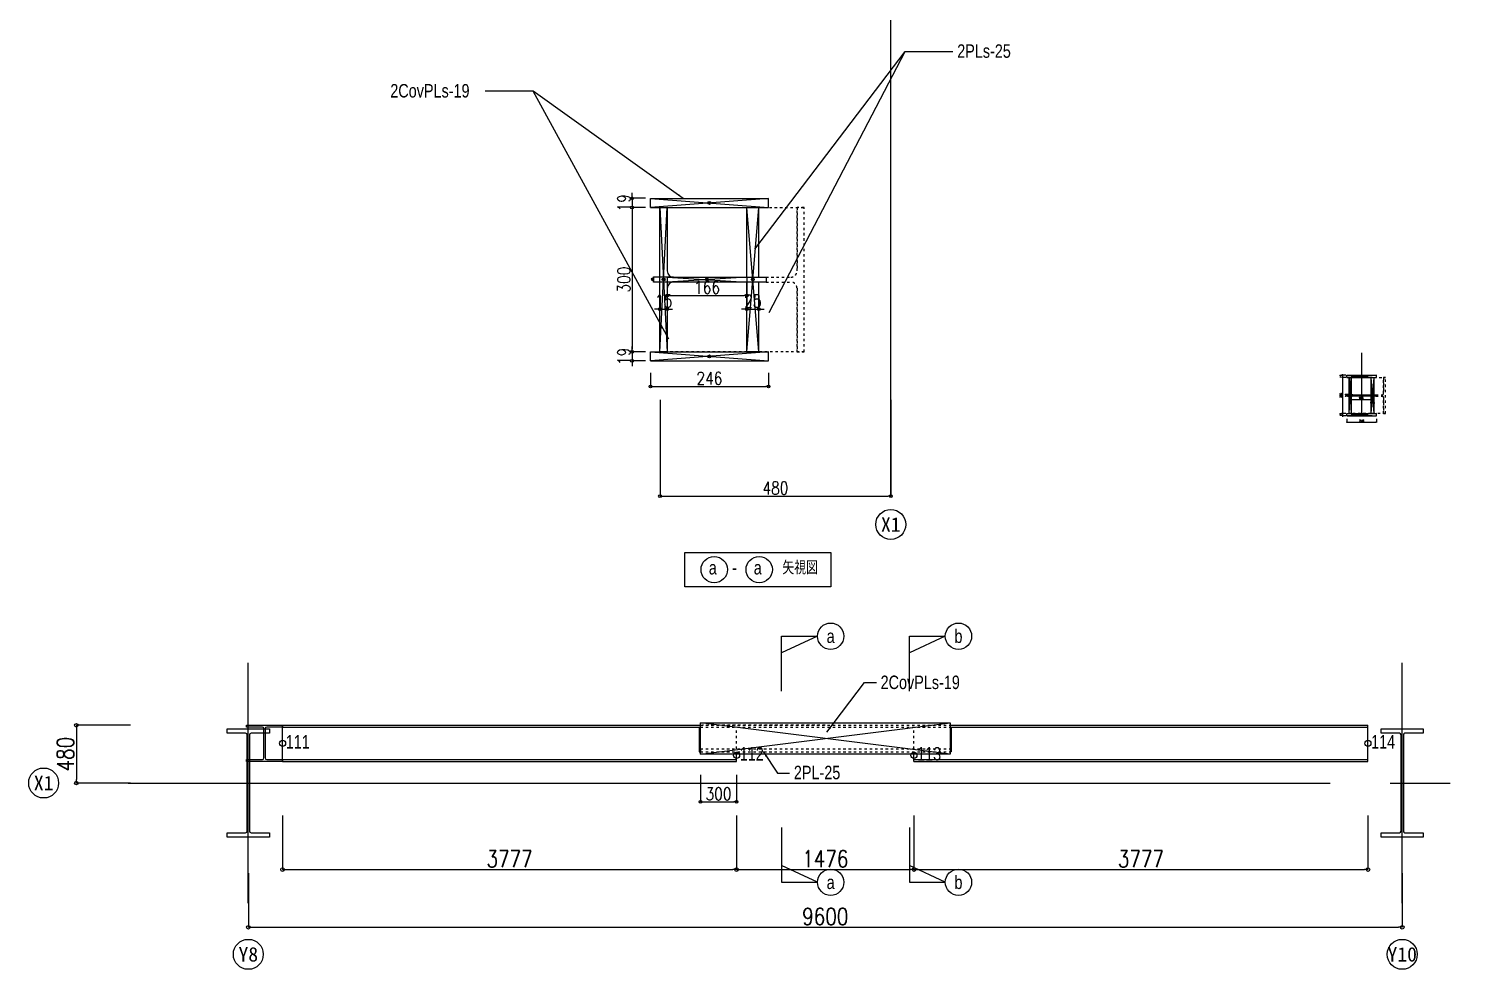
# Model space of a CAD drawing. Header units: millimetres. Extents: x -8795 to 3133, y 22665 to 35497.
# Drawn here: x -8795 to 3133, y 22665 to 30487 of the extents above; entities that cross this region are included whole.
import ezdxf
from ezdxf.enums import TextEntityAlignment as Align

# ---------------------------------------------------------------- set-up
doc = ezdxf.new("R2010")
doc.units = ezdxf.units.MM
doc.header["$LTSCALE"] = 200
doc.linetypes.add('CENTER2', pattern=[2.3, 2, -0.1, 0.1, -0.1])
doc.linetypes.add('TEN2', pattern=[0.22, 0.1, -0.12])
for name, color, linetype in [('DIM', 7, 'Continuous'), ('HASIRA2', 6, 'TEN2'), ('OOBARI', 3, 'Continuous'), ('SUNPO', 144, 'Continuous'), ('TOURI', 2, 'CENTER2'), ('記号', 7, 'Continuous')]:
    doc.layers.add(name, color=color, linetype=linetype)
doc.layers.add('SITA', color=1, linetype='Continuous', plot=False)
doc.styles.add('KANJIY', font='extslim2.shx', dxfattribs={"width": 0.8, "bigfont": 'extfont2.shx'})
doc.styles.get("Standard").update_dxf_attribs({"font": 'arial.ttf'})
doc.styles.add('YSTYLE', font='SIMPLEX', dxfattribs={"width": 0.8})
doc.styles.add('ＭＳ ゴシック', font='', dxfattribs={"bigfont": 'ＭＳ ゴシック'})
doc.styles.get('ＭＳ ゴシック').set_extended_font_data('ＭＳ ゴシック')
doc.dimstyles.get("Standard").update_dxf_attribs({"dimtxt": 0.18, "dimasz": 0.18, "dimexe": 0.18, "dimexo": 0.0625, "dimgap": 0.09, "dimtad": 0, "dimtih": 1, "dimtoh": 1, "dimdec": 4, "dimzin": 0, "dimdsep": 46, "dimtxsty": 'Standard', "dimcen": 0.09, "dimadec": 0, "dimazin": 0, "dimtfac": 1, "dimtdec": 4, "dimtofl": 0, "dimtmove": 0, "dimatfit": 3, "dimfxl": 1, "dimtolj": 1, "dimtzin": 0, "dimarcsym": 0})

# ---------------------------------------------------------------- blocks, each defined once
blk = doc.blocks.new('DOT', base_point=(67.93, 38.86))
blk.add_line((67.93, 38.86), (66.93, 38.86))
blk.add_circle((67.93, 38.86), 0.5)
blk = doc.blocks.new('*D4')
at = {"layer": 'Defpoints', "color": 0, "transparency": 16777216}
for p in [(-7948, 24694), (-8398, 24214), (-7948, 24214)]:
    blk.add_point(p, dxfattribs=at)
at = {"layer": 'DIM', "color": 0, "lineweight": -2, "transparency": 16777216}
for p, q in [((-7948, 24694), (-8398, 24694)), ((-8398, 24664), (-8398, 24244)), ((-7948, 24214), (-8398, 24214))]:
    blk.add_line(p, q, dxfattribs=at)
at = {"layer": 'DIM', "color": 0, "lineweight": -2, "transparency": 16777216, "xscale": 30, "yscale": 30, "zscale": 30}
for p, rotation in [((-8398, 24694), 90), ((-8398, 24214), 270)]:
    blk.add_blockref('DOT', p, dxfattribs=dict(at, rotation=rotation))
at = {"layer": 'DIM', "color": 0, "transparency": 16777216, "insert": (-8488, 24454), "char_height": 140, "attachment_point": 5, "rotation": 90, "style": 'YSTYLE'}
blk.add_mtext('\\A1;480', dxfattribs=at)
blk = doc.blocks.new('_Dot')
at = {"color": 0, "lineweight": -2}
blk.add_line((-0.5, 0), (-1, 0), dxfattribs=at)
at = {"color": 0, "const_width": 0.5}
blk.add_lwpolyline([(-0.25, 0, 1), (0.25, 0, 1)], format="xyb", close=True, dxfattribs=at)
blk = doc.blocks.new('*U5')
at = {"color": 0}
for p, q in [((-175, 0), (175, 0)), ((-175, -36), (-175, 0)), ((175, 0), (175, -36)), ((-22.5, -36), (-175, -36)), ((-9.5, -851), (-9.5, -49)), ((9.5, -49), (9.5, -851)), ((175, -36), (22.5, -36)), ((-175, -864), (-22.5, -864)), ((-175, -900), (-175, -864)), ((175, -900), (-175, -900)), ((22.5, -864), (175, -864)), ((175, -864), (175, -900))]:
    blk.add_line(p, q, dxfattribs=at)
for centre, start, end in [((-22.5, -49), 0, 90), ((22.5, -49), 90, 180), ((-22.5, -851), 270, 0), ((22.5, -851), 180, 270)]:
    blk.add_arc(centre, 13, start, end, dxfattribs=at)
blk = doc.blocks.new('*U6')
at = {"color": 0}
for p, q in [((-150, 0), (150, 0)), ((-150, -15), (-150, 0)), ((150, 0), (150, -15)), ((-18, -15), (-150, -15)), ((-5, -272), (-5, -28)), ((5, -28), (5, -272)), ((150, -15), (18, -15)), ((-150, -285), (-18, -285)), ((-150, -300), (-150, -285)), ((150, -300), (-150, -300)), ((18, -285), (150, -285)), ((150, -285), (150, -300))]:
    blk.add_line(p, q, dxfattribs=at)
for centre, start, end in [((-18, -28), 0, 90), ((18, -28), 90, 180), ((-18, -272), 270, 0), ((18, -272), 180, 270)]:
    blk.add_arc(centre, 13, start, end, dxfattribs=at)
blk = doc.blocks.new('*D7')
at = {"layer": 'Defpoints', "color": 0, "transparency": 16777216}
for p in [(-6682, 23944), (-2905, 23944), (-2905, 23494)]:
    blk.add_point(p, dxfattribs=at)
at = {"layer": 'SITA', "color": 0, "lineweight": -2, "transparency": 16777216}
for p, q in [((-6682, 23944), (-6682, 23494)), ((-2905, 23944), (-2905, 23494)), ((-6652, 23494), (-2935, 23494))]:
    blk.add_line(p, q, dxfattribs=at)
at = {"layer": 'SITA', "color": 0, "lineweight": -2, "transparency": 16777216, "xscale": 30, "yscale": 30, "zscale": 30, "rotation": 180}
blk.add_blockref('DOT', (-6682, 23494), dxfattribs=at)
at = {"layer": 'SITA', "color": 0, "lineweight": -2, "transparency": 16777216, "xscale": 30, "yscale": 30, "zscale": 30}
blk.add_blockref('DOT', (-2905, 23494), dxfattribs=at)
at = {"layer": 'SITA', "color": 0, "transparency": 16777216, "insert": (-4794, 23584), "char_height": 140, "attachment_point": 5, "style": 'YSTYLE'}
blk.add_mtext('\\A1;3777', dxfattribs=at)
blk = doc.blocks.new('*D8')
at = {"layer": 'Defpoints', "color": 0, "transparency": 16777216}
for p in [(-2905, 23944), (-1429, 23944), (-1429, 23494)]:
    blk.add_point(p, dxfattribs=at)
at = {"layer": 'SITA', "color": 0, "lineweight": -2, "transparency": 16777216}
for p, q in [((-2905, 23944), (-2905, 23494)), ((-1429, 23944), (-1429, 23494)), ((-2875, 23494), (-1459, 23494))]:
    blk.add_line(p, q, dxfattribs=at)
at = {"layer": 'SITA', "color": 0, "lineweight": -2, "transparency": 16777216, "xscale": 30, "yscale": 30, "zscale": 30, "rotation": 180}
blk.add_blockref('DOT', (-2905, 23494), dxfattribs=at)
at = {"layer": 'SITA', "color": 0, "lineweight": -2, "transparency": 16777216, "xscale": 30, "yscale": 30, "zscale": 30}
blk.add_blockref('DOT', (-1429, 23494), dxfattribs=at)
at = {"layer": 'SITA', "color": 0, "transparency": 16777216, "insert": (-2167, 23584), "char_height": 140, "attachment_point": 5, "style": 'YSTYLE'}
blk.add_mtext('\\A1;1476', dxfattribs=at)
blk = doc.blocks.new('*D9')
at = {"layer": 'Defpoints', "color": 0, "transparency": 16777216}
for p in [(-1429, 23944), (2348, 23944), (2348, 23494)]:
    blk.add_point(p, dxfattribs=at)
at = {"layer": 'SITA', "color": 0, "lineweight": -2, "transparency": 16777216}
for p, q in [((-1429, 23944), (-1429, 23494)), ((2348, 23944), (2348, 23494)), ((-1399, 23494), (2318, 23494))]:
    blk.add_line(p, q, dxfattribs=at)
at = {"layer": 'SITA', "color": 0, "lineweight": -2, "transparency": 16777216, "xscale": 30, "yscale": 30, "zscale": 30, "rotation": 180}
blk.add_blockref('DOT', (-1429, 23494), dxfattribs=at)
at = {"layer": 'SITA', "color": 0, "lineweight": -2, "transparency": 16777216, "xscale": 30, "yscale": 30, "zscale": 30}
blk.add_blockref('DOT', (2348, 23494), dxfattribs=at)
at = {"layer": 'SITA', "color": 0, "transparency": 16777216, "insert": (459, 23584), "char_height": 140, "attachment_point": 5, "style": 'YSTYLE'}
blk.add_mtext('\\A1;3777', dxfattribs=at)
blk = doc.blocks.new('*D10')
at = {"layer": 'Defpoints', "color": 0, "transparency": 16777216}
for p in [(-6967, 23464), (2633, 23464), (2633, 23014)]:
    blk.add_point(p, dxfattribs=at)
at = {"layer": 'DIM', "color": 0, "lineweight": -2, "transparency": 16777216}
for p, q in [((-6967, 23464), (-6967, 23014)), ((2633, 23464), (2633, 23014)), ((-6937, 23014), (2603, 23014))]:
    blk.add_line(p, q, dxfattribs=at)
at = {"layer": 'DIM', "color": 0, "lineweight": -2, "transparency": 16777216, "xscale": 30, "yscale": 30, "zscale": 30, "rotation": 180}
blk.add_blockref('DOT', (-6967, 23014), dxfattribs=at)
at = {"layer": 'DIM', "color": 0, "lineweight": -2, "transparency": 16777216, "xscale": 30, "yscale": 30, "zscale": 30}
blk.add_blockref('DOT', (2633, 23014), dxfattribs=at)
at = {"layer": 'DIM', "color": 0, "transparency": 16777216, "insert": (-2167, 23104), "char_height": 140, "attachment_point": 5, "style": 'YSTYLE'}
blk.add_mtext('\\A1;9600', dxfattribs=at)
blk = doc.blocks.new('*D11')
at = {"layer": 'Defpoints', "color": 0, "transparency": 16777216}
for p in [(-3542, 27400), (-1622, 27400), (-1622, 26600)]:
    blk.add_point(p, dxfattribs=at)
at = {"layer": 'DIM', "color": 0, "lineweight": -2, "transparency": 16777216}
for p, q in [((-3542, 27400), (-3542, 26600)), ((-1622, 27400), (-1622, 26600)), ((-3520, 26600), (-1645, 26600))]:
    blk.add_line(p, q, dxfattribs=at)
at = {"layer": 'DIM', "color": 0, "lineweight": -2, "transparency": 16777216, "xscale": 22.5, "yscale": 22.5, "zscale": 22.5, "rotation": 180}
blk.add_blockref('DOT', (-3542, 26600), dxfattribs=at)
at = {"layer": 'DIM', "color": 0, "lineweight": -2, "transparency": 16777216, "xscale": 22.5, "yscale": 22.5, "zscale": 22.5}
blk.add_blockref('DOT', (-1622, 26600), dxfattribs=at)
at = {"layer": 'DIM', "color": 0, "transparency": 16777216, "insert": (-2582, 26667), "char_height": 105, "attachment_point": 5, "style": 'YSTYLE'}
blk.add_mtext('\\A1;480', dxfattribs=at)
blk = doc.blocks.new('*D13')
at = {"layer": 'Defpoints', "color": 0, "transparency": 16777216}
for p in [(-3205, 24282), (-2905, 24282), (-2905, 24057)]:
    blk.add_point(p, dxfattribs=at)
at = {"layer": 'DIM', "color": 0, "lineweight": -2, "transparency": 16777216}
for p, q in [((-3205, 24282), (-3205, 24057)), ((-2905, 24282), (-2905, 24057)), ((-3182, 24057), (-2927, 24057))]:
    blk.add_line(p, q, dxfattribs=at)
at = {"layer": 'DIM', "color": 0, "lineweight": -2, "transparency": 16777216, "xscale": 22.5, "yscale": 22.5, "zscale": 22.5, "rotation": 180}
blk.add_blockref('DOT', (-3205, 24057), dxfattribs=at)
at = {"layer": 'DIM', "color": 0, "lineweight": -2, "transparency": 16777216, "xscale": 22.5, "yscale": 22.5, "zscale": 22.5}
blk.add_blockref('DOT', (-2905, 24057), dxfattribs=at)
at = {"layer": 'DIM', "color": 0, "transparency": 16777216, "insert": (-3055, 24124), "char_height": 105, "attachment_point": 5, "style": 'YSTYLE'}
blk.add_mtext('\\A1;300', dxfattribs=at)
blk = doc.blocks.new('*D14')
at = {"layer": 'Defpoints', "color": 0, "transparency": 16777216}
for p in [(-3622, 27624), (-2640, 27624), (-2640, 27511)]:
    blk.add_point(p, dxfattribs=at)
at = {"layer": 'DIM', "color": 0, "lineweight": -2, "transparency": 16777216}
for p, q in [((-3622, 27624), (-3622, 27511)), ((-2640, 27624), (-2640, 27511)), ((-3600, 27511), (-2663, 27511))]:
    blk.add_line(p, q, dxfattribs=at)
at = {"layer": 'DIM', "color": 0, "lineweight": -2, "transparency": 16777216, "xscale": 22.5, "yscale": 22.5, "zscale": 22.5, "rotation": 180}
blk.add_blockref('DOT', (-3622, 27511), dxfattribs=at)
at = {"layer": 'DIM', "color": 0, "lineweight": -2, "transparency": 16777216, "xscale": 22.5, "yscale": 22.5, "zscale": 22.5}
blk.add_blockref('DOT', (-2640, 27511), dxfattribs=at)
at = {"layer": 'DIM', "color": 0, "transparency": 16777216, "insert": (-3131, 27579), "char_height": 105, "attachment_point": 5, "style": 'YSTYLE'}
blk.add_mtext('\\A1;246', dxfattribs=at)
blk = doc.blocks.new('*D15')
at = {"layer": 'Defpoints', "color": 0, "transparency": 16777216}
for p in [(-3662, 27800), (-3775, 27724), (-3662, 27724)]:
    blk.add_point(p, dxfattribs=at)
at = {"layer": 'DIM', "color": 0, "lineweight": -2, "transparency": 16777216}
for p, q in [((-3775, 27822), (-3775, 27845)), ((-3662, 27800), (-3775, 27800)), ((-3775, 27800), (-3775, 27724)), ((-3662, 27724), (-3775, 27724)), ((-3775, 27701), (-3775, 27679))]:
    blk.add_line(p, q, dxfattribs=at)
at = {"layer": 'DIM', "color": 0, "lineweight": -2, "transparency": 16777216, "xscale": 22.5, "yscale": 22.5, "zscale": 22.5}
for p, rotation in [((-3775, 27800), 270), ((-3775, 27724), 90)]:
    blk.add_blockref('DOT', p, dxfattribs=dict(at, rotation=rotation))
at = {"layer": 'DIM', "color": 0, "transparency": 16777216, "insert": (-3842, 27762), "char_height": 105, "attachment_point": 5, "rotation": 90, "style": 'YSTYLE'}
blk.add_mtext('\\A1;19', dxfattribs=at)
blk = doc.blocks.new('*D16')
at = {"layer": 'Defpoints', "color": 0, "transparency": 16777216}
for p in [(-3662, 29000), (-3775, 27800), (-3662, 27800)]:
    blk.add_point(p, dxfattribs=at)
at = {"layer": 'DIM', "color": 0, "lineweight": -2, "transparency": 16777216}
for p, q in [((-3662, 29000), (-3775, 29000)), ((-3775, 28977), (-3775, 27822)), ((-3662, 27800), (-3775, 27800))]:
    blk.add_line(p, q, dxfattribs=at)
at = {"layer": 'DIM', "color": 0, "lineweight": -2, "transparency": 16777216, "xscale": 22.5, "yscale": 22.5, "zscale": 22.5}
for p, rotation in [((-3775, 29000), 90), ((-3775, 27800), 270)]:
    blk.add_blockref('DOT', p, dxfattribs=dict(at, rotation=rotation))
at = {"layer": 'DIM', "color": 0, "transparency": 16777216, "insert": (-3842, 28400), "char_height": 105, "attachment_point": 5, "rotation": 90, "style": 'YSTYLE'}
blk.add_mtext('\\A1;300', dxfattribs=at)
blk = doc.blocks.new('*D17')
at = {"layer": 'Defpoints', "color": 0, "transparency": 16777216}
for p in [(-3482, 28380), (-2820, 28380), (-2820, 28267)]:
    blk.add_point(p, dxfattribs=at)
at = {"layer": 'DIM', "color": 0, "lineweight": -2, "transparency": 16777216}
for p, q in [((-3482, 28380), (-3482, 28267)), ((-2820, 28380), (-2820, 28267)), ((-3460, 28267), (-2843, 28267))]:
    blk.add_line(p, q, dxfattribs=at)
at = {"layer": 'DIM', "color": 0, "lineweight": -2, "transparency": 16777216, "xscale": 22.5, "yscale": 22.5, "zscale": 22.5, "rotation": 180}
blk.add_blockref('DOT', (-3482, 28267), dxfattribs=at)
at = {"layer": 'DIM', "color": 0, "lineweight": -2, "transparency": 16777216, "xscale": 22.5, "yscale": 22.5, "zscale": 22.5}
blk.add_blockref('DOT', (-2820, 28267), dxfattribs=at)
at = {"layer": 'DIM', "color": 0, "transparency": 16777216, "insert": (-3151, 28335), "char_height": 105, "attachment_point": 5, "style": 'YSTYLE'}
blk.add_mtext('\\A1;166', dxfattribs=at)
blk = doc.blocks.new('*D18')
at = {"layer": 'Defpoints', "color": 0, "transparency": 16777216}
for p in [(-3542, 28267), (-3482, 28267), (-3482, 28155)]:
    blk.add_point(p, dxfattribs=at)
at = {"layer": 'DIM', "color": 0, "lineweight": -2, "transparency": 16777216}
for p, q in [((-3565, 28155), (-3587, 28155)), ((-3542, 28267), (-3542, 28155)), ((-3542, 28155), (-3482, 28155)), ((-3482, 28267), (-3482, 28155)), ((-3460, 28155), (-3437, 28155))]:
    blk.add_line(p, q, dxfattribs=at)
at = {"layer": 'DIM', "color": 0, "lineweight": -2, "transparency": 16777216, "xscale": 22.5, "yscale": 22.5, "zscale": 22.5}
blk.add_blockref('DOT', (-3542, 28155), dxfattribs=at)
at = {"layer": 'DIM', "color": 0, "lineweight": -2, "transparency": 16777216, "xscale": 22.5, "yscale": 22.5, "zscale": 22.5, "rotation": 180}
blk.add_blockref('DOT', (-3482, 28155), dxfattribs=at)
at = {"layer": 'DIM', "color": 0, "transparency": 16777216, "insert": (-3512, 28222), "char_height": 105, "attachment_point": 5, "style": 'YSTYLE'}
blk.add_mtext('\\A1;15', dxfattribs=at)
blk = doc.blocks.new('*D19')
at = {"layer": 'Defpoints', "color": 0, "transparency": 16777216}
for p in [(-2820, 28267), (-2720, 28267), (-2720, 28155)]:
    blk.add_point(p, dxfattribs=at)
at = {"layer": 'DIM', "color": 0, "lineweight": -2, "transparency": 16777216}
for p, q in [((-2843, 28155), (-2865, 28155)), ((-2820, 28267), (-2820, 28155)), ((-2820, 28155), (-2720, 28155)), ((-2720, 28267), (-2720, 28155)), ((-2698, 28155), (-2675, 28155))]:
    blk.add_line(p, q, dxfattribs=at)
at = {"layer": 'DIM', "color": 0, "lineweight": -2, "transparency": 16777216, "xscale": 22.5, "yscale": 22.5, "zscale": 22.5}
blk.add_blockref('DOT', (-2820, 28155), dxfattribs=at)
at = {"layer": 'DIM', "color": 0, "lineweight": -2, "transparency": 16777216, "xscale": 22.5, "yscale": 22.5, "zscale": 22.5, "rotation": 180}
blk.add_blockref('DOT', (-2720, 28155), dxfattribs=at)
at = {"layer": 'DIM', "color": 0, "transparency": 16777216, "insert": (-2770, 28222), "char_height": 105, "attachment_point": 5, "style": 'YSTYLE'}
blk.add_mtext('\\A1;25', dxfattribs=at)
blk = doc.blocks.new('*D20')
at = {"layer": 'Defpoints', "color": 0, "transparency": 16777216}
for p in [(-3482, 28420), (-3595, 28380), (-3482, 28380)]:
    blk.add_point(p, dxfattribs=at)
at = {"layer": 'DIM', "color": 0, "lineweight": -2, "transparency": 16777216}
for p, q in [((-3482, 28420), (-3595, 28420)), ((-3595, 28416), (-3595, 28384)), ((-3482, 28380), (-3595, 28380))]:
    blk.add_line(p, q, dxfattribs=at)
at = {"layer": 'DIM', "color": 0, "lineweight": -2, "transparency": 16777216, "xscale": 3.75, "yscale": 3.75, "zscale": 3.75}
for p, rotation in [((-3595, 28420), 90), ((-3595, 28380), 270)]:
    blk.add_blockref('DOT', p, dxfattribs=dict(at, rotation=rotation))
at = {"layer": 'DIM', "color": 0, "transparency": 16777216, "insert": (-3606, 28400), "char_height": 17.5, "attachment_point": 5, "rotation": 90, "style": 'YSTYLE'}
blk.add_mtext('\\A1;40', dxfattribs=at)
blk = doc.blocks.new('*D28')
at = {"layer": 'Defpoints', "color": 0, "transparency": 16777216}
for p in [(-3775, 29000), (-3662, 29076), (-3662, 29000)]:
    blk.add_point(p, dxfattribs=at)
at = {"layer": 'DIM', "color": 0, "lineweight": -2, "transparency": 16777216}
for p, q in [((-3775, 29098), (-3775, 29121)), ((-3662, 29076), (-3775, 29076)), ((-3775, 29076), (-3775, 29000)), ((-3662, 29000), (-3775, 29000)), ((-3775, 28977), (-3775, 28955))]:
    blk.add_line(p, q, dxfattribs=at)
at = {"layer": 'DIM', "color": 0, "lineweight": -2, "transparency": 16777216, "xscale": 22.5, "yscale": 22.5, "zscale": 22.5}
for p, rotation in [((-3775, 29076), 270), ((-3775, 29000), 90)]:
    blk.add_blockref('DOT', p, dxfattribs=dict(at, rotation=rotation))
at = {"layer": 'DIM', "color": 0, "transparency": 16777216, "insert": (-3842, 29038), "char_height": 105, "attachment_point": 5, "rotation": 90, "style": 'YSTYLE'}
blk.add_mtext('\\A1;19', dxfattribs=at)
blk = doc.blocks.new('*D30')
at = {"layer": 'Defpoints', "color": 0, "transparency": 16777216}
for p in [(2173, 27243), (2418, 27243), (2418, 27215)]:
    blk.add_point(p, dxfattribs=at)
at = {"layer": 'DIM', "color": 0, "lineweight": -2, "transparency": 16777216}
for p, q in [((2173, 27243), (2173, 27215)), ((2176, 27215), (2414, 27215)), ((2418, 27243), (2418, 27215))]:
    blk.add_line(p, q, dxfattribs=at)
at = {"layer": 'DIM', "color": 0, "lineweight": -2, "transparency": 16777216, "xscale": 3.75, "yscale": 3.75, "zscale": 3.75, "rotation": 180}
blk.add_blockref('DOT', (2173, 27215), dxfattribs=at)
at = {"layer": 'DIM', "color": 0, "lineweight": -2, "transparency": 16777216, "xscale": 3.75, "yscale": 3.75, "zscale": 3.75}
blk.add_blockref('DOT', (2418, 27215), dxfattribs=at)
at = {"layer": 'DIM', "color": 0, "transparency": 16777216, "insert": (2295, 27226), "char_height": 17.5, "attachment_point": 5, "style": 'YSTYLE'}
blk.add_mtext('\\A1;246', dxfattribs=at)
blk = doc.blocks.new('*D31')
at = {"layer": 'Defpoints', "color": 0, "transparency": 16777216}
for p in [(2135, 27268), (2163, 27287), (2163, 27268)]:
    blk.add_point(p, dxfattribs=at)
at = {"layer": 'DIM', "color": 0, "lineweight": -2, "transparency": 16777216}
for p, q in [((2135, 27291), (2135, 27294)), ((2163, 27287), (2135, 27287)), ((2135, 27287), (2135, 27268)), ((2163, 27268), (2135, 27268)), ((2135, 27264), (2135, 27260))]:
    blk.add_line(p, q, dxfattribs=at)
at = {"layer": 'DIM', "color": 0, "lineweight": -2, "transparency": 16777216, "xscale": 3.75, "yscale": 3.75, "zscale": 3.75}
for p, rotation in [((2135, 27287), 270), ((2135, 27268), 90)]:
    blk.add_blockref('DOT', p, dxfattribs=dict(at, rotation=rotation))
at = {"layer": 'DIM', "color": 0, "transparency": 16777216, "insert": (2123, 27277), "char_height": 17.5, "attachment_point": 5, "rotation": 90, "style": 'YSTYLE'}
blk.add_mtext('\\A1;19', dxfattribs=at)
blk = doc.blocks.new('*D32')
at = {"layer": 'Defpoints', "color": 0, "transparency": 16777216}
for p in [(2163, 27587), (2135, 27287), (2163, 27287)]:
    blk.add_point(p, dxfattribs=at)
at = {"layer": 'DIM', "color": 0, "lineweight": -2, "transparency": 16777216}
for p, q in [((2163, 27587), (2135, 27587)), ((2135, 27583), (2135, 27291)), ((2163, 27287), (2135, 27287))]:
    blk.add_line(p, q, dxfattribs=at)
at = {"layer": 'DIM', "color": 0, "lineweight": -2, "transparency": 16777216, "xscale": 3.75, "yscale": 3.75, "zscale": 3.75}
for p, rotation in [((2135, 27587), 90), ((2135, 27287), 270)]:
    blk.add_blockref('DOT', p, dxfattribs=dict(at, rotation=rotation))
at = {"layer": 'DIM', "color": 0, "transparency": 16777216, "insert": (2123, 27437), "char_height": 17.5, "attachment_point": 5, "rotation": 90, "style": 'YSTYLE'}
blk.add_mtext('\\A1;300', dxfattribs=at)
blk = doc.blocks.new('*D33')
at = {"layer": 'Defpoints', "color": 0, "transparency": 16777216}
for p in [(2208, 27432), (2373, 27432), (2373, 27404)]:
    blk.add_point(p, dxfattribs=at)
at = {"layer": 'DIM', "color": 0, "lineweight": -2, "transparency": 16777216}
for p, q in [((2208, 27432), (2208, 27404)), ((2211, 27404), (2369, 27404)), ((2373, 27432), (2373, 27404))]:
    blk.add_line(p, q, dxfattribs=at)
at = {"layer": 'DIM', "color": 0, "lineweight": -2, "transparency": 16777216, "xscale": 3.75, "yscale": 3.75, "zscale": 3.75, "rotation": 180}
blk.add_blockref('DOT', (2208, 27404), dxfattribs=at)
at = {"layer": 'DIM', "color": 0, "lineweight": -2, "transparency": 16777216, "xscale": 3.75, "yscale": 3.75, "zscale": 3.75}
blk.add_blockref('DOT', (2373, 27404), dxfattribs=at)
at = {"layer": 'DIM', "color": 0, "transparency": 16777216, "insert": (2290, 27415), "char_height": 17.5, "attachment_point": 5, "style": 'YSTYLE'}
blk.add_mtext('\\A1;166', dxfattribs=at)
blk = doc.blocks.new('*D34')
at = {"layer": 'Defpoints', "color": 0, "transparency": 16777216}
for p in [(2193, 27404), (2208, 27404), (2208, 27376)]:
    blk.add_point(p, dxfattribs=at)
at = {"layer": 'DIM', "color": 0, "lineweight": -2, "transparency": 16777216}
for p, q in [((2189, 27376), (2185, 27376)), ((2193, 27404), (2193, 27376)), ((2193, 27376), (2208, 27376)), ((2208, 27404), (2208, 27376)), ((2211, 27376), (2215, 27376))]:
    blk.add_line(p, q, dxfattribs=at)
at = {"layer": 'DIM', "color": 0, "lineweight": -2, "transparency": 16777216, "xscale": 3.75, "yscale": 3.75, "zscale": 3.75}
blk.add_blockref('DOT', (2193, 27376), dxfattribs=at)
at = {"layer": 'DIM', "color": 0, "lineweight": -2, "transparency": 16777216, "xscale": 3.75, "yscale": 3.75, "zscale": 3.75, "rotation": 180}
blk.add_blockref('DOT', (2208, 27376), dxfattribs=at)
at = {"layer": 'DIM', "color": 0, "transparency": 16777216, "insert": (2200, 27387), "char_height": 17.5, "attachment_point": 5, "style": 'YSTYLE'}
blk.add_mtext('\\A1;15', dxfattribs=at)
blk = doc.blocks.new('*D35')
at = {"layer": 'Defpoints', "color": 0, "transparency": 16777216}
for p in [(2373, 27404), (2398, 27404), (2398, 27376)]:
    blk.add_point(p, dxfattribs=at)
at = {"layer": 'DIM', "color": 0, "lineweight": -2, "transparency": 16777216}
for p, q in [((2369, 27376), (2366, 27376)), ((2373, 27404), (2373, 27376)), ((2373, 27376), (2398, 27376)), ((2398, 27404), (2398, 27376)), ((2402, 27376), (2406, 27376))]:
    blk.add_line(p, q, dxfattribs=at)
at = {"layer": 'DIM', "color": 0, "lineweight": -2, "transparency": 16777216, "xscale": 3.75, "yscale": 3.75, "zscale": 3.75}
blk.add_blockref('DOT', (2373, 27376), dxfattribs=at)
at = {"layer": 'DIM', "color": 0, "lineweight": -2, "transparency": 16777216, "xscale": 3.75, "yscale": 3.75, "zscale": 3.75, "rotation": 180}
blk.add_blockref('DOT', (2398, 27376), dxfattribs=at)
at = {"layer": 'DIM', "color": 0, "transparency": 16777216, "insert": (2386, 27387), "char_height": 17.5, "attachment_point": 5, "style": 'YSTYLE'}
blk.add_mtext('\\A1;25', dxfattribs=at)
blk = doc.blocks.new('*D36')
at = {"layer": 'Defpoints', "color": 0, "transparency": 16777216}
for p in [(2208, 27442), (2180, 27432), (2208, 27432)]:
    blk.add_point(p, dxfattribs=at)
at = {"layer": 'DIM', "color": 0, "lineweight": -2, "transparency": 16777216}
for p, q in [((2180, 27446), (2180, 27449)), ((2208, 27442), (2180, 27442)), ((2180, 27442), (2180, 27432)), ((2208, 27432), (2180, 27432)), ((2180, 27428), (2180, 27424))]:
    blk.add_line(p, q, dxfattribs=at)
at = {"layer": 'DIM', "color": 0, "lineweight": -2, "transparency": 16777216, "xscale": 3.75, "yscale": 3.75, "zscale": 3.75}
for p, rotation in [((2180, 27442), 270), ((2180, 27432), 90)]:
    blk.add_blockref('DOT', p, dxfattribs=dict(at, rotation=rotation))
at = {"layer": 'DIM', "color": 0, "transparency": 16777216, "insert": (2168, 27437), "char_height": 17.5, "attachment_point": 5, "rotation": 90, "style": 'YSTYLE'}
blk.add_mtext('\\A1;10', dxfattribs=at)
blk = doc.blocks.new('*D37')
at = {"layer": 'Defpoints', "color": 0, "transparency": 16777216}
for p in [(2135, 27587), (2163, 27606), (2163, 27587)]:
    blk.add_point(p, dxfattribs=at)
at = {"layer": 'DIM', "color": 0, "lineweight": -2, "transparency": 16777216}
for p, q in [((2135, 27610), (2135, 27613)), ((2163, 27606), (2135, 27606)), ((2135, 27606), (2135, 27587)), ((2163, 27587), (2135, 27587)), ((2135, 27583), (2135, 27579))]:
    blk.add_line(p, q, dxfattribs=at)
at = {"layer": 'DIM', "color": 0, "lineweight": -2, "transparency": 16777216, "xscale": 3.75, "yscale": 3.75, "zscale": 3.75}
for p, rotation in [((2135, 27606), 270), ((2135, 27587), 90)]:
    blk.add_blockref('DOT', p, dxfattribs=dict(at, rotation=rotation))
at = {"layer": 'DIM', "color": 0, "transparency": 16777216, "insert": (2123, 27596), "char_height": 17.5, "attachment_point": 5, "rotation": 90, "style": 'YSTYLE'}
blk.add_mtext('\\A1;19', dxfattribs=at)

msp = doc.modelspace()

# ---------------------------------------------------------------- linework, layer by layer
at = {"color": 0}
for p, q in [((-3622.2, 28999.9), (-3622.2, 29075.9)), ((-3622.2, 29075.9), (-2640.2, 29075.9)), ((-3622.2, 28999.9), (-2640.2, 28999.9)), ((-3542.2, 28999.9), (-3482.2, 28999.9)), ((-3542.2, 27799.9), (-3542.2, 28999.9)), ((-3482.2, 28999.9), (-3482.2, 28471.9)), ((-2820.2, 28419.9), (-2820.2, 28999.9)), ((-2720.2, 28419.9), (-2720.2, 28999.9)), ((-2640.2, 28999.9), (-2640.2, 29075.9)), ((-3430.2, 28419.9), (-2660.2, 28419.9)), ((-2660.2, 28419.9), (-2660.2, 28379.9)), ((-3482.2, 28327.9), (-3482.2, 27799.9)), ((-2660.2, 28379.9), (-3430.2, 28379.9)), ((-2820.2, 27799.9), (-2820.2, 28379.9)), ((-2720.2, 27799.9), (-2720.2, 28379.9)), ((-3622.2, 27723.9), (-3622.2, 27799.9)), ((-3622.2, 27799.9), (-2640.2, 27799.9)), ((-3482.2, 27799.9), (-3542.2, 27799.9)), ((-2640.2, 27723.9), (-2640.2, 27799.9)), ((-3622.2, 27723.9), (-2640.2, 27723.9)), ((2172.7, 27586.8), (2172.7, 27605.8)), ((2172.7, 27605.8), (2418.2, 27605.8)), ((2172.7, 27586.8), (2418.2, 27586.8)), ((2192.7, 27586.8), (2207.7, 27586.8)), ((2192.7, 27286.8), (2192.7, 27586.8)), ((2207.7, 27586.8), (2207.7, 27454.8)), ((2373.2, 27441.8), (2373.2, 27586.8)), ((2398.2, 27441.8), (2398.2, 27586.8)), ((2418.2, 27586.8), (2418.2, 27605.8)), ((2220.7, 27441.8), (2413.2, 27441.8)), ((2413.2, 27441.8), (2413.2, 27431.8)), ((2207.7, 27418.8), (2207.7, 27286.8)), ((2413.2, 27431.8), (2220.7, 27431.8)), ((2373.2, 27286.8), (2373.2, 27431.8)), ((2398.2, 27286.8), (2398.2, 27431.8)), ((2172.7, 27267.8), (2172.7, 27286.8)), ((2172.7, 27286.8), (2418.2, 27286.8)), ((2172.7, 27267.8), (2418.2, 27267.8)), ((2207.7, 27286.8), (2192.7, 27286.8)), ((2418.2, 27267.8), (2418.2, 27286.8))]:
    msp.add_line(p, q, dxfattribs=at)
for p, q in [((-3622.2, 29075.9), (-2640.2, 28999.9)), ((-2640.2, 29075.9), (-3622.2, 28999.9)), ((-3542.2, 28999.9), (-3482.2, 27799.9)), ((-3542.2, 27799.9), (-3482.2, 28999.9)), ((-2820.2, 28999.9), (-2720.2, 28999.9)), ((-2720.2, 27799.9), (-2820.2, 28999.9)), ((-2820.2, 27799.9), (-2720.2, 28999.9)), ((-3430.2, 28419.9), (-3482.2, 28419.9)), ((-3482.2, 28419.9), (-3482.2, 28379.9)), ((-2820.2, 28419.9), (-3482.2, 28379.9)), ((-3482.2, 28419.9), (-2820.2, 28379.9)), ((-2820.2, 28419.9), (-2820.2, 28379.9)), ((-3430.2, 28379.9), (-3482.2, 28379.9)), ((-3622.2, 27799.9), (-2640.2, 27723.9)), ((-2640.2, 27799.9), (-3622.2, 27723.9)), ((-2720.2, 27799.9), (-2820.2, 27799.9)), ((2295.5, 27267.8), (2295.5, 27792.3)), ((2172.7, 27605.8), (2418.2, 27586.8)), ((2418.2, 27605.8), (2172.7, 27586.8)), ((2192.7, 27586.8), (2207.7, 27286.8)), ((2192.7, 27286.8), (2207.7, 27586.8)), ((2373.2, 27586.8), (2398.2, 27586.8)), ((2398.2, 27286.8), (2373.2, 27586.8)), ((2373.2, 27286.8), (2398.2, 27586.8)), ((2220.7, 27441.8), (2207.7, 27441.8)), ((2207.7, 27441.8), (2207.7, 27431.8)), ((2373.2, 27441.8), (2207.7, 27431.8)), ((2207.7, 27441.8), (2373.2, 27431.8)), ((2373.2, 27441.8), (2373.2, 27431.8)), ((2220.7, 27431.8), (2207.7, 27431.8)), ((2172.7, 27286.8), (2418.2, 27267.8)), ((2418.2, 27286.8), (2172.7, 27267.8)), ((2398.2, 27286.8), (2373.2, 27286.8)), ((-6682.1, 24694.1), (-3205, 24694.1)), ((-6682.1, 24394.1), (-6682.1, 24694.1)), ((-3205, 24453.5), (-1129.2, 24714.1)), ((-1129.2, 24453.5), (-3205, 24714.1)), ((-1129.2, 24694.1), (2347.9, 24694.1)), ((2347.9, 24394.1), (2347.9, 24694.1)), ((-6682.1, 24679.1), (-3205, 24679.1)), ((-3215, 24679.1), (-3215, 24473.5)), ((-1129.2, 24679.1), (2347.9, 24679.1)), ((-1119.2, 24679.1), (-1119.2, 24473.5)), ((-3215, 24473.5), (-3205, 24473.5)), ((-3205, 24498.5), (-3205, 24473.5)), ((-2905, 24394.1), (-2905, 24453.5)), ((-1429.2, 24394.1), (-1429.2, 24453.5)), ((-1429.2, 24409.1), (-1429.2, 24453.5)), ((-1429.2, 24409.1), (-1429.2, 24453.5)), ((-1129.2, 24498.5), (-1129.2, 24473.5)), ((-1119.2, 24473.5), (-1129.2, 24473.5)), ((-6682.1, 24409.1), (-2905, 24409.1)), ((-6682.1, 24394.1), (-2905, 24394.1)), ((-1429.2, 24409.1), (2347.9, 24409.1)), ((-1429.2, 24394.1), (2347.9, 24394.1))]:
    msp.add_line(p, q)
msp.add_lwpolyline([(-1129.2, 24453.5), (-3205, 24453.5), (-3205, 24714.1), (-1129.2, 24714.1)], close=True)
for centre, radius in [((-3131.2, 29037.9), 12), ((-3512.2, 28399.9), 12), ((-3151.2, 28399.9), 12), ((-2770.2, 28399.9), 12), ((-3131.2, 27761.9), 12), ((2295.5, 27596.3), 3), ((2200.2, 27436.8), 3), ((2290.5, 27436.8), 3), ((2385.7, 27436.8), 3), ((2295.5, 27277.3), 3)]:
    msp.add_circle(centre, radius)
for centre, radius, start, end in [((-3430.2, 28471.9), 52, 180, 270), ((-3430.2, 28327.9), 52, 90, 180), ((2220.7, 27454.8), 13, 180, 270), ((2220.7, 27418.8), 13, 90, 180)]:
    msp.add_arc(centre, radius, start, end, dxfattribs=at)
at = {"layer": 'DIM'}
for p, q in [((-2530.1, 24979.1), (-2530.1, 25434.7)), ((-2530.1, 25434.7), (-2231.8, 25434.7)), ((-2231.8, 25434.7), (-2530.1, 25295.6)), ((-2530.1, 23844.1), (-2530.1, 23388.5)), ((-2231.8, 23388.5), (-2530.1, 23527.6)), ((-2530.1, 23388.5), (-2231.8, 23388.5))]:
    msp.add_line(p, q, dxfattribs=at)
msp.add_lwpolyline([(-3336.5, 26130), (-2120.4, 26130), (-2120.4, 25844.4), (-3336.5, 25844.4)], close=True, dxfattribs=at)
for centre in [(-3091.1, 25988.2), (-2717, 25988.2), (-2122.3, 25434.7), (-2122.3, 23388.5)]:
    msp.add_circle(centre, 109.6, dxfattribs=at)
at = {"layer": 'HASIRA2'}
for p, q in [((-3482.2, 28999.9), (-2820.2, 28999.9)), ((-2720.2, 28999.9), (-2342.2, 28999.9)), ((-2402.2, 28471.9), (-2402.2, 28999.9)), ((-2402.2, 28999.9), (-2402.2, 28471.9)), ((-2342.2, 28999.9), (-2402.2, 28999.9)), ((-2342.2, 27799.9), (-2342.2, 28999.9)), ((-2660.2, 28419.9), (-2454.2, 28419.9)), ((-2660.2, 28379.9), (-2454.2, 28379.9)), ((-2402.2, 27799.9), (-2402.2, 28327.9)), ((-2402.2, 28327.9), (-2402.2, 27799.9)), ((-2820.2, 27799.9), (-3482.2, 27799.9)), ((-2342.2, 27799.9), (-2720.2, 27799.9)), ((-2402.2, 27799.9), (-2342.2, 27799.9)), ((2207.7, 27586.8), (2373.2, 27586.8)), ((2398.2, 27586.8), (2492.7, 27586.8)), ((2477.7, 27454.8), (2477.7, 27586.8)), ((2477.7, 27586.8), (2477.7, 27454.8)), ((2492.7, 27586.8), (2477.7, 27586.8)), ((2492.7, 27286.8), (2492.7, 27586.8)), ((2413.2, 27441.8), (2464.7, 27441.8)), ((2413.2, 27431.8), (2464.7, 27431.8)), ((2477.7, 27286.8), (2477.7, 27418.8)), ((2477.7, 27418.8), (2477.7, 27286.8)), ((2373.2, 27286.8), (2207.7, 27286.8)), ((2492.7, 27286.8), (2398.2, 27286.8)), ((2477.7, 27286.8), (2492.7, 27286.8)), ((-3205, 24694.1), (-1129.2, 24694.1)), ((-2167.1, 24694.1), (-3188.4, 24694.1)), ((-3205, 24679.1), (-1129.2, 24679.1)), ((-2905, 24498.5), (-2905, 24679.1)), ((-1429.2, 24498.5), (-1429.2, 24679.1)), ((-1429.2, 24498.5), (-1429.2, 24679.1)), ((-1429.2, 24498.5), (-1429.2, 24679.1)), ((-3205, 24498.5), (-1129.2, 24498.5)), ((-3205, 24473.5), (-1129.2, 24473.5)), ((-2905, 24453.5), (-2905, 24473.5)), ((-1429.2, 24453.5), (-1429.2, 24473.5))]:
    msp.add_line(p, q, dxfattribs=at)
for centre, radius, start, end in [((-2454.2, 28471.9), 52, 270, 0), ((-2454.2, 28327.9), 52, 0, 90), ((2464.7, 27454.8), 13, 270, 0), ((2464.7, 27418.8), 13, 0, 90)]:
    msp.add_arc(centre, radius, start, end, dxfattribs=at)
at = {"layer": 'SITA'}
for p, q in [((-1466.8, 24979.1), (-1466.8, 25434.7)), ((-1466.8, 25434.7), (-1168.5, 25434.7)), ((-1168.5, 25434.7), (-1466.8, 25295.6)), ((-1466.8, 23844.1), (-1466.8, 23388.5)), ((-1168.5, 23388.5), (-1466.8, 23527.6)), ((-1466.8, 23388.5), (-1168.5, 23388.5))]:
    msp.add_line(p, q, dxfattribs=at)
for centre, radius in [((-1058.9, 25434.7), 109.6), ((-6682.1, 24544.1), 25), ((-2905, 24444.1), 25), ((-1429.2, 24444.1), 25), ((2347.9, 24544.1), 25), ((-1058.9, 23388.5), 109.6)]:
    msp.add_circle(centre, radius, dxfattribs=at)
at = {"layer": 'SUNPO'}
msp.add_line((-3469.1, 27906.1), (-4598.3, 29967.6), dxfattribs=at)
msp.add_lwpolyline([(-2633.1, 28127.8), (-1503.8, 30297.8), (-1104.7, 30297.8)], dxfattribs=at)
at = {"layer": 'TOURI', "ltscale": 25}
for p, q in [((-1622.2, 26599.9), (-1622.2, 31599.9)), ((-6967.1, 23214.1), (-6967.1, 25214.1)), ((2632.9, 23214.1), (2632.9, 25214.1)), ((-7967.1, 24214.1), (3132.9, 24214.1))]:
    msp.add_line(p, q, dxfattribs=at)
at = {"layer": '記号'}
for centre in [(-1622.2, 26364), (-8669.9, 24214.1), (-6967.1, 22789.5), (2632.9, 22789.5)]:
    msp.add_circle(centre, 124.6, dxfattribs=at)

# ---------------------------------------------------------------- block references
at = {"layer": 'OOBARI'}
for p in [(-6967.1, 24664.1), (2632.9, 24664.1)]:
    msp.add_blockref('*U5', p, dxfattribs=at)
at = {"layer": 'SITA'}
msp.add_blockref('*U6', (-6832.1, 24694.1), dxfattribs=at)

# ---------------------------------------------------------------- texts
at = {"layer": 'DIM', "style": 'KANJIY', "width": 0.8}
for s, p in [('2PLs-25', (-1069.5, 30300.6)), ('2CovPLs-19', (-5785.9, 29970.4)), ('a', (-3136.1, 26004.5)), ('a', (-2762, 26004.5)), ('矢視図', (-2523.8, 26004.5)), ('-', (-2942.6, 26004.5)), ('2CovPLs-19', (-1706.8, 25051.3)), ('2PL-25', (-2428.4, 24301.3))]:
    msp.add_text(s, height=112, dxfattribs=at).set_placement(p, align=Align.MIDDLE_LEFT)
for p in [(-2122.3, 25434.7), (-2122.3, 23388.5)]:
    msp.add_text('a', height=112, dxfattribs=at).set_placement(p, align=Align.MIDDLE_CENTER)
at = {"layer": 'SITA', "style": 'KANJIY', "width": 0.8}
for p in [(-1058.9, 25434.7), (-1058.9, 23388.5)]:
    msp.add_text('b', height=112, dxfattribs=at).set_placement(p, align=Align.MIDDLE_CENTER)
for s, p in [('111', (-6655.7, 24557)), ('114', (2374.3, 24557)), ('112', (-2878.6, 24457)), ('113', (-1402.8, 24457))]:
    msp.add_text(s, height=112, dxfattribs=at).set_placement(p, align=Align.MIDDLE_LEFT)
at = {"layer": '記号', "style": 'ＭＳ ゴシック'}
msp.add_text('X1', height=120, dxfattribs=at).set_placement((-1622.2, 26364), align=Align.MIDDLE_CENTER)
for s, p in [('X1', (-8669.9, 24214.1)), ('Y8', (-6967.1, 22789.5)), ('Y10', (2632.9, 22789.5))]:
    msp.add_text(s, height=120, rotation=359.9914, dxfattribs=at).set_placement(p, align=Align.MIDDLE_CENTER)

# ---------------------------------------------------------------- dimensions: what is measured, and where the dimension line sits
at = {"layer": 'DIM'}
for base, p1, p2, override, picture, middle in [((-3774.7, 28999.9), (-3662.2, 29075.9), (-3662.2, 28999.9), {"dimscale": 150, "dimtxt": 0.7, "dimasz": 0.15, "dimexe": 0, "dimexo": 0, "dimgap": 0.1, "dimtad": 1, "dimtih": 0, "dimtoh": 0, "dimdec": 0, "dimlfac": 0.25, "dimtxsty": 'YSTYLE', "dimblk": 'DOT', "dimtdec": 0, "dimtix": 1, "dimtofl": 1, "dimtmove": 2, "dimtvp": 0.7}, '*D28', (-3842.2, 29037.9)), ((-3774.7, 27799.9), (-3662.2, 28999.9), (-3662.2, 27799.9), {"dimscale": 150, "dimtxt": 0.7, "dimasz": 0.15, "dimexe": 0, "dimexo": 0, "dimgap": 0.1, "dimtad": 1, "dimtih": 0, "dimtoh": 0, "dimdec": 0, "dimlfac": 0.25, "dimtxsty": 'YSTYLE', "dimblk": 'DOT', "dimtdec": 0, "dimtix": 1, "dimtofl": 1, "dimtmove": 2, "dimtvp": 0.7}, '*D16', (-3842.2, 28399.9)), ((-3594.7, 28379.9), (-3482.2, 28419.9), (-3482.2, 28379.9), {"dimscale": 25, "dimtxt": 0.7, "dimasz": 0.15, "dimexe": 0, "dimexo": 0, "dimgap": 0.1, "dimtad": 1, "dimtih": 0, "dimtoh": 0, "dimdec": 0, "dimtxsty": 'YSTYLE', "dimblk": 'DOT', "dimtdec": 0, "dimtix": 1, "dimtofl": 1, "dimtmove": 2, "dimtvp": 0.7}, '*D20', (-3605.9, 28399.9)), ((-3774.7, 27723.9), (-3662.2, 27799.9), (-3662.2, 27723.9), {"dimscale": 150, "dimtxt": 0.7, "dimasz": 0.15, "dimexe": 0, "dimexo": 0, "dimgap": 0.1, "dimtad": 1, "dimtih": 0, "dimtoh": 0, "dimdec": 0, "dimlfac": 0.25, "dimtxsty": 'YSTYLE', "dimblk": 'DOT', "dimtdec": 0, "dimtix": 1, "dimtofl": 1, "dimtmove": 2, "dimtvp": 0.7}, '*D15', (-3842.2, 27761.9)), ((2134.6, 27586.8), (2162.7, 27605.8), (2162.7, 27586.8), {"dimscale": 25, "dimtxt": 0.7, "dimasz": 0.15, "dimexe": 0, "dimexo": 0, "dimgap": 0.1, "dimtad": 1, "dimtih": 0, "dimtoh": 0, "dimdec": 0, "dimtxsty": 'YSTYLE', "dimblk": 'DOT', "dimtdec": 0, "dimtix": 1, "dimtofl": 1, "dimtmove": 2, "dimtvp": 0.7}, '*D37', (2123.4, 27596.3)), ((2134.6, 27286.8), (2162.7, 27586.8), (2162.7, 27286.8), {"dimscale": 25, "dimtxt": 0.7, "dimasz": 0.15, "dimexe": 0, "dimexo": 0, "dimgap": 0.1, "dimtad": 1, "dimtih": 0, "dimtoh": 0, "dimdec": 0, "dimtxsty": 'YSTYLE', "dimblk": 'DOT', "dimtdec": 0, "dimtix": 1, "dimtofl": 1, "dimtmove": 2, "dimtvp": 0.7}, '*D32', (2123.4, 27436.8)), ((2179.6, 27431.8), (2207.7, 27441.8), (2207.7, 27431.8), {"dimscale": 25, "dimtxt": 0.7, "dimasz": 0.15, "dimexe": 0, "dimexo": 0, "dimgap": 0.1, "dimtad": 1, "dimtih": 0, "dimtoh": 0, "dimdec": 0, "dimtxsty": 'YSTYLE', "dimblk": 'DOT', "dimtdec": 0, "dimtix": 1, "dimtofl": 1, "dimtmove": 2, "dimtvp": 0.7}, '*D36', (2168.4, 27436.8)), ((2134.6, 27267.8), (2162.7, 27286.8), (2162.7, 27267.8), {"dimscale": 25, "dimtxt": 0.7, "dimasz": 0.15, "dimexe": 0, "dimexo": 0, "dimgap": 0.1, "dimtad": 1, "dimtih": 0, "dimtoh": 0, "dimdec": 0, "dimtxsty": 'YSTYLE', "dimblk": 'DOT', "dimtdec": 0, "dimtix": 1, "dimtofl": 1, "dimtmove": 2, "dimtvp": 0.7}, '*D31', (2123.4, 27277.3)), ((-8398.4, 24214.1), (-7948.4, 24694.1), (-7948.4, 24214.1), {"dimscale": 200, "dimtxt": 0.7, "dimasz": 0.15, "dimexe": 0, "dimexo": 0, "dimgap": 0.1, "dimtad": 1, "dimtih": 0, "dimtoh": 0, "dimdec": 0, "dimtxsty": 'YSTYLE', "dimblk": 'DOT', "dimtdec": 0, "dimtix": 1, "dimtofl": 1, "dimtmove": 2, "dimtvp": 0.7}, '*D4', (-8488.4, 24454.1))]:
    dim = msp.add_linear_dim(base=base, p1=p1, p2=p2, angle=270, dimstyle='Standard', override=override, dxfattribs=at)
    dim.commit()
    dim.dimension.update_dxf_attribs({"geometry": picture, "text_midpoint": middle})
for base, p1, p2, override, picture, middle in [((-2820.15186, 28267.3858351), (-3482.15186, 28379.8858351), (-2820.15186, 28379.8858351), {"dimscale": 150, "dimtxt": 0.7, "dimasz": 0.15, "dimexe": 0, "dimexo": 0, "dimgap": 0.1, "dimtad": 1, "dimtih": 0, "dimtoh": 0, "dimdec": 0, "dimlfac": 0.25, "dimtxsty": 'YSTYLE', "dimblk": 'DOT', "dimtdec": 0, "dimtix": 1, "dimtofl": 1, "dimtmove": 2, "dimtvp": 0.7}, '*D17', (-3151.15186, 28334.8858351)), ((-3482.2, 28154.9), (-3542.2, 28267.4), (-3482.2, 28267.4), {"dimscale": 150, "dimtxt": 0.7, "dimasz": 0.15, "dimexe": 0, "dimexo": 0, "dimgap": 0.1, "dimtad": 1, "dimtih": 0, "dimtoh": 0, "dimdec": 0, "dimlfac": 0.25, "dimtxsty": 'YSTYLE', "dimblk": 'DOT', "dimtdec": 0, "dimtix": 1, "dimtofl": 1, "dimtmove": 2, "dimtvp": 0.7}, '*D18', (-3512.2, 28222.4)), ((-2720.2, 28154.9), (-2820.2, 28267.4), (-2720.2, 28267.4), {"dimscale": 150, "dimtxt": 0.7, "dimasz": 0.15, "dimexe": 0, "dimexo": 0, "dimgap": 0.1, "dimtad": 1, "dimtih": 0, "dimtoh": 0, "dimdec": 0, "dimlfac": 0.25, "dimtxsty": 'YSTYLE', "dimblk": 'DOT', "dimtdec": 0, "dimtix": 1, "dimtofl": 1, "dimtmove": 2, "dimtvp": 0.7}, '*D19', (-2770.2, 28222.4)), ((-2640.15186, 27511.3858351), (-3622.15186, 27623.8858351), (-2640.15186, 27623.8858351), {"dimscale": 150, "dimtxt": 0.7, "dimasz": 0.15, "dimexe": 0, "dimexo": 0, "dimgap": 0.1, "dimtad": 1, "dimtih": 0, "dimtoh": 0, "dimdec": 0, "dimlfac": 0.25, "dimtxsty": 'YSTYLE', "dimblk": 'DOT', "dimtdec": 0, "dimtix": 1, "dimtofl": 1, "dimtmove": 2, "dimtvp": 0.7}, '*D14', (-3131.15186, 27578.8858351)), ((-1622.2, 26599.9), (-3542.2, 27399.9), (-1622.2, 27399.9), {"dimscale": 150, "dimtxt": 0.7, "dimasz": 0.15, "dimexe": 0, "dimexo": 0, "dimgap": 0.1, "dimtad": 1, "dimtih": 0, "dimtoh": 0, "dimdec": 0, "dimlfac": 0.25, "dimtxsty": 'YSTYLE', "dimblk": 'DOT', "dimtdec": 0, "dimtix": 1, "dimtofl": 1, "dimtmove": 2, "dimtvp": 0.7}, '*D11', (-2582.2, 26667.4)), ((2207.7, 27375.5), (2192.7, 27403.7), (2207.7, 27403.7), {"dimscale": 25, "dimtxt": 0.7, "dimasz": 0.15, "dimexe": 0, "dimexo": 0, "dimgap": 0.1, "dimtad": 1, "dimtih": 0, "dimtoh": 0, "dimdec": 0, "dimtxsty": 'YSTYLE', "dimblk": 'DOT', "dimtdec": 0, "dimtix": 1, "dimtofl": 1, "dimtmove": 2, "dimtvp": 0.7}, '*D34', (2200.2, 27386.8)), ((2373.2267046, 27403.6583053), (2207.7267046, 27431.7833053), (2373.2267046, 27431.7833053), {"dimscale": 25, "dimtxt": 0.7, "dimasz": 0.15, "dimexe": 0, "dimexo": 0, "dimgap": 0.1, "dimtad": 1, "dimtih": 0, "dimtoh": 0, "dimdec": 0, "dimtxsty": 'YSTYLE', "dimblk": 'DOT', "dimtdec": 0, "dimtix": 1, "dimtofl": 1, "dimtmove": 2, "dimtvp": 0.7}, '*D33', (2290.4767046, 27414.9083053)), ((2398.2, 27375.5), (2373.2, 27403.7), (2398.2, 27403.7), {"dimscale": 25, "dimtxt": 0.7, "dimasz": 0.15, "dimexe": 0, "dimexo": 0, "dimgap": 0.1, "dimtad": 1, "dimtih": 0, "dimtoh": 0, "dimdec": 0, "dimtxsty": 'YSTYLE', "dimblk": 'DOT', "dimtdec": 0, "dimtix": 1, "dimtofl": 1, "dimtmove": 2, "dimtvp": 0.7}, '*D35', (2385.7, 27386.8)), ((2418.2267046, 27214.6583053), (2172.7267046, 27242.7833053), (2418.2267046, 27242.7833053), {"dimscale": 25, "dimtxt": 0.7, "dimasz": 0.15, "dimexe": 0, "dimexo": 0, "dimgap": 0.1, "dimtad": 1, "dimtih": 0, "dimtoh": 0, "dimdec": 0, "dimtxsty": 'YSTYLE', "dimblk": 'DOT', "dimtdec": 0, "dimtix": 1, "dimtofl": 1, "dimtmove": 2, "dimtvp": 0.7}, '*D30', (2295.4767046, 27225.9083053)), ((-2905, 24056.6), (-3205, 24281.6), (-2905, 24281.6), {"dimscale": 150, "dimtxt": 0.7, "dimasz": 0.15, "dimexe": 0, "dimexo": 0, "dimgap": 0.1, "dimtad": 1, "dimtih": 0, "dimtoh": 0, "dimdec": 0, "dimtxsty": 'YSTYLE', "dimblk": 'DOT', "dimtdec": 0, "dimtix": 1, "dimtofl": 1, "dimtmove": 2, "dimtvp": 0.7}, '*D13', (-3055, 24124.1)), ((2632.9, 23014.1), (-6967.1, 23464.1), (2632.9, 23464.1), {"dimscale": 200, "dimtxt": 0.7, "dimasz": 0.15, "dimexe": 0, "dimexo": 0, "dimgap": 0.1, "dimtad": 1, "dimtih": 0, "dimtoh": 0, "dimdec": 0, "dimtxsty": 'YSTYLE', "dimblk": 'DOT', "dimtdec": 0, "dimtix": 1, "dimtofl": 1, "dimtmove": 2, "dimtvp": 0.7}, '*D10', (-2167.1, 23104.1))]:
    dim = msp.add_linear_dim(base=base, p1=p1, p2=p2, dimstyle='Standard', override=override, dxfattribs=at)
    dim.commit()
    dim.dimension.update_dxf_attribs({"geometry": picture, "text_midpoint": middle})
at = {"layer": 'SITA'}
for base, p1, p2, picture, middle in [((-2905, 23494.1), (-6682.1, 23944.1), (-2905, 23944.1), '*D7', (-4793.5, 23584.1)), ((-1429.2, 23494.1), (-2905, 23944.1), (-1429.2, 23944.1), '*D8', (-2167.1, 23584.1)), ((2347.9, 23494.1), (-1429.2, 23944.1), (2347.9, 23944.1), '*D9', (459.4, 23584.1))]:
    dim = msp.add_linear_dim(base=base, p1=p1, p2=p2, dimstyle='Standard', override={"dimscale": 200, "dimtxt": 0.7, "dimasz": 0.15, "dimexe": 0, "dimexo": 0, "dimgap": 0.1, "dimtad": 1, "dimtih": 0, "dimtoh": 0, "dimdec": 0, "dimtxsty": 'YSTYLE', "dimblk": 'DOT', "dimtdec": 0, "dimtix": 1, "dimtofl": 1, "dimtmove": 2, "dimtvp": 0.7}, dxfattribs=at)
    dim.commit()
    dim.dimension.update_dxf_attribs({"geometry": picture, "text_midpoint": middle})

# ---------------------------------------------------------------- leaders
at = {"layer": 'SUNPO'}
for points in [[(-2754.1, 28652.8), (-1503.8, 30297.8), (-1104.7, 30297.8)], [(-3348, 29075.9), (-4598.3, 29967.6), (-4997.5, 29967.6)], [(-2154.4, 24637.2), (-1841.8, 25048.5), (-1742, 25048.5)], [(-2683.7, 24475.8), (-2563.4, 24296.7), (-2463.6, 24296.7)]]:
    msp.add_leader(points, dimstyle='Standard', override={"dimscale": 200, "dimtxt": 2.8, "dimasz": 0.25, "dimexe": 0, "dimexo": 0, "dimgap": 0.4, "dimtih": 0, "dimtoh": 0, "dimdec": 0, "dimlunit": 6, "dimtdec": 0, "dimtix": 1, "dimtofl": 1, "dimtmove": 2, "dimfxl": 0}, dxfattribs=at)

doc.saveas('drawing.dxf')
